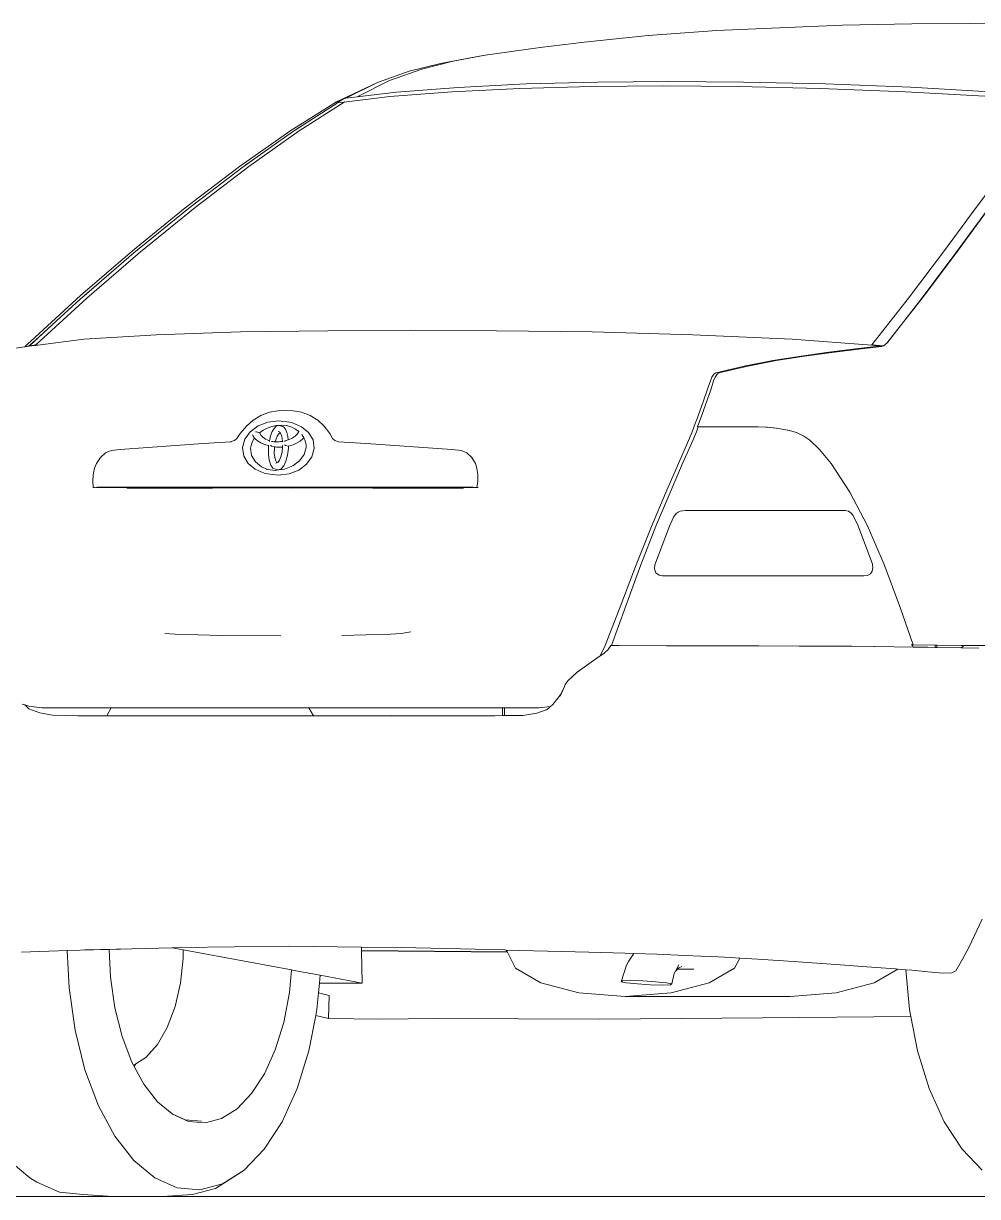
# Model space of a CAD drawing. Header units: inches. Extents: x 1944 to 3775, y -462 to 1299.
# Drawn here: x 2757.5 to 2806.6, y 1212.1 to 1272.4 of the extents above; entities that cross this region are included whole.
import ezdxf

# ---------------------------------------------------------------- set-up
doc = ezdxf.new("R2010")
doc.units = ezdxf.units.IN
doc.header["$MEASUREMENT"] = 0
doc.layers.add('CAR', color=173, linetype='Continuous', lineweight=13)

# ---------------------------------------------------------------- blocks, each defined once
blk = doc.blocks.new('A$C50574290')
at = {"layer": 'CAR'}
for p, q in [((41.081, 60.272), (44.079, 60.292)), ((47.67, 60.23), (44.079, 60.292)), ((27.518, 59.665), (31.053, 59.924)), ((31.053, 59.924), (34.677, 60.091)), ((34.677, 60.091), (37.513, 60.212)), ((37.513, 60.212), (41.081, 60.272)), ((21.972, 59.065), (24.242, 59.33)), ((24.242, 59.33), (27.518, 59.665)), ((18.484, 58.546), (16.852, 58.236)), ((17.503, 58.347), (19.142, 58.661)), ((18.484, 58.546), (19.142, 58.661)), ((19.142, 58.661), (21.972, 59.065)), ((14.229, 57.356), (15.884, 57.946)), ((16.852, 58.236), (15.247, 57.843)), ((15.884, 57.946), (17.503, 58.347)), ((12.562, 56.515), (14.229, 57.356)), ((15.247, 57.843), (13.605, 57.262)), ((21.256, 57.182), (24.917, 57.282)), ((24.917, 57.282), (28.581, 57.314)), ((28.581, 57.314), (32.43, 57.282)), ((32.43, 57.282), (36.634, 57.182)), ((13.605, 57.262), (11.503, 56.261)), ((13.605, 57.262), (11.982, 56.445)), ((12.562, 56.515), (14.588, 56.762)), ((17.431, 56.781), (14.244, 56.534)), ((14.588, 56.762), (17.76, 57.009)), ((20.937, 56.953), (17.431, 56.781)), ((17.76, 57.009), (21.256, 57.182)), ((24.609, 57.053), (20.937, 56.953)), ((28.295, 57.085), (24.609, 57.053)), ((32.164, 57.053), (28.295, 57.085)), ((36.375, 56.953), (32.164, 57.053)), ((40.758, 56.781), (36.375, 56.953)), ((36.634, 57.182), (41.01, 57.01)), ((45.143, 56.534), (40.758, 56.781)), ((41.01, 57.01), (45.38, 56.762)), ((11.503, 56.261), (9.151, 54.789)), ((11.906, 56.251), (9.591, 54.771)), ((10.313, 55.406), (11.535, 56.189)), ((11.902, 56.435), (11.528, 56.205)), ((11.891, 56.249), (11.528, 56.205)), ((11.528, 56.205), (11.535, 56.189)), ((11.535, 56.189), (11.538, 56.19)), ((11.902, 56.435), (11.982, 56.445)), ((14.244, 56.534), (11.906, 56.251)), ((11.906, 56.251), (11.933, 56.268)), ((11.911, 56.266), (11.933, 56.269)), ((11.933, 56.269), (11.933, 56.268)), ((11.982, 56.445), (12.562, 56.515)), ((9.382, 54.81), (10.313, 55.406)), ((9.382, 54.81), (9.499, 54.893)), ((9.499, 54.893), (10.313, 55.406)), ((9.151, 54.789), (6.522, 52.943)), ((9.591, 54.771), (6.99, 52.935)), ((7.298, 53.345), (9.238, 54.718)), ((9.238, 54.718), (9.382, 54.81)), ((6.808, 52.998), (7.298, 53.345)), ((6.849, 53.029), (7.298, 53.345)), ((6.522, 52.943), (3.732, 50.815)), ((3.89, 50.782), (6.642, 52.88)), ((6.99, 52.935), (4.233, 50.838)), ((6.642, 52.88), (6.808, 52.998)), ((6.808, 52.998), (6.849, 53.029)), ((45.971, 52.935), (44.388, 50.838)), ((3.732, 50.815), (1.024, 48.607)), ((1.086, 48.503), (3.89, 50.782)), ((4.233, 50.838), (1.422, 48.561)), ((44.388, 50.838), (42.699, 48.561)), ((43.339, 48.503), (45.012, 50.782)), ((45.111, 50.884), (43.485, 48.664)), ((1.024, 48.607), (-1.65, 46.302)), ((1.422, 48.561), (-1.338, 46.181)), ((-0.84, 46.839), (1.086, 48.503)), ((42.699, 48.561), (40.909, 46.181)), ((41.561, 46.123), (43.339, 48.503)), ((43.485, 48.664), (41.754, 46.346)), ((-1.471, 46.294), (-0.84, 46.839)), ((-1.414, 46.346), (-0.84, 46.839)), ((-1.65, 46.302), (-4.212, 43.967)), ((-1.338, 46.181), (-3.945, 43.778)), ((-2.904, 44.983), (-1.669, 46.123)), ((-1.669, 46.123), (-1.471, 46.294)), ((-1.471, 46.294), (-1.414, 46.346)), ((40.909, 46.181), (39.024, 43.779)), ((39.821, 43.899), (41.561, 46.123)), ((41.754, 46.346), (39.918, 44.01)), ((-4.274, 43.721), (-2.904, 44.983)), ((-3.97, 44.01), (-2.904, 44.983)), ((-1.491, 44.065), (-3.848, 43.762)), ((2.257, 44.296), (-1.491, 44.065)), ((6.574, 44.435), (2.257, 44.296)), ((11.062, 44.503), (6.574, 44.435)), ((15.326, 44.521), (11.062, 44.503)), ((19.723, 44.503), (15.326, 44.521)), ((24.65, 44.435), (19.723, 44.503)), ((29.815, 44.296), (24.65, 44.435)), ((34.924, 44.065), (29.815, 44.296)), ((39.028, 43.757), (34.924, 44.065)), ((-6.348, 43.392), (-4.406, 43.685)), ((-5.339, 43.56), (-4.521, 43.679)), ((-4.521, 43.679), (-4.344, 43.837)), ((-4.521, 43.679), (-4.365, 43.702)), ((-4.168, 43.721), (-4.406, 43.685)), ((-4.406, 43.685), (-4.365, 43.702)), ((-4.365, 43.702), (-4.245, 43.769)), ((-4.212, 43.967), (-4.344, 43.837)), ((-3.945, 43.778), (-4.274, 43.721)), ((-4.245, 43.769), (-4.084, 43.905)), ((-3.965, 43.747), (-4.168, 43.721)), ((-4.084, 43.905), (-3.97, 44.01)), ((-3.943, 43.767), (-3.965, 43.747)), ((-3.94, 43.749), (-3.965, 43.747)), ((-3.943, 43.767), (-3.945, 43.778)), ((-3.94, 43.749), (-3.943, 43.767)), ((-3.848, 43.762), (-3.902, 43.755)), ((36.809, 43.392), (38.187, 43.561)), ((38.349, 43.56), (36.971, 43.389)), ((38.187, 43.561), (39.514, 43.721)), ((39.514, 43.695), (38.349, 43.56)), ((39.024, 43.779), (39.106, 43.772)), ((39.028, 43.757), (39.024, 43.779)), ((39.029, 43.749), (39.028, 43.757)), ((39.091, 43.753), (39.058, 43.755)), ((39.153, 43.748), (39.091, 43.753)), ((39.106, 43.772), (39.167, 43.766)), ((39.153, 43.748), (39.167, 43.766)), ((39.21, 43.744), (39.153, 43.748)), ((39.167, 43.766), (39.223, 43.761)), ((39.223, 43.761), (39.21, 43.744)), ((39.514, 43.721), (39.21, 43.744)), ((39.223, 43.761), (39.616, 43.727)), ((39.514, 43.695), (39.514, 43.721)), ((39.573, 43.702), (39.514, 43.695)), ((39.616, 43.727), (39.573, 43.702)), ((39.689, 43.769), (39.616, 43.727)), ((39.821, 43.899), (39.689, 43.769)), ((39.827, 43.905), (39.821, 43.899)), ((39.918, 44.01), (39.827, 43.905)), ((32.459, 42.686), (33.93, 42.968)), ((34.112, 42.965), (32.646, 42.685)), ((33.93, 42.968), (35.395, 43.2)), ((35.557, 43.196), (34.112, 42.965)), ((35.395, 43.2), (36.809, 43.392)), ((36.971, 43.389), (35.557, 43.196)), ((30.798, 42.109), (30.893, 42.261)), ((30.893, 42.261), (30.998, 42.341)), ((31.065, 42.262), (30.973, 42.117)), ((30.998, 42.341), (32.459, 42.686)), ((31.166, 42.341), (31.065, 42.262)), ((32.646, 42.685), (31.166, 42.341)), ((30.591, 41.548), (30.724, 41.933)), ((30.724, 41.933), (30.798, 42.109)), ((30.891, 41.928), (30.743, 41.461)), ((30.973, 42.117), (30.891, 41.928)), ((30.743, 41.461), (30.278, 40.168)), ((30.348, 40.85), (30.591, 41.548)), ((8.876, 40.402), (8.483, 40.383)), ((9.28, 40.383), (8.876, 40.402)), ((30.022, 39.941), (30.348, 40.85)), ((7.213, 39.899), (6.872, 39.595)), ((7.612, 40.143), (7.213, 39.899)), ((7.471, 39.61), (7.969, 39.806)), ((8.056, 40.312), (7.612, 40.143)), ((7.969, 39.806), (8.53, 39.876)), ((8.483, 40.383), (8.056, 40.312)), ((8.117, 40.324), (8.056, 40.312)), ((8.53, 39.876), (9.083, 39.806)), ((9.242, 39.765), (9.083, 39.806)), ((9.701, 40.312), (9.28, 40.383)), ((10.146, 40.143), (9.701, 40.312)), ((10.543, 39.899), (10.146, 40.143)), ((10.862, 39.595), (10.543, 39.899)), ((29.947, 39.729), (30.022, 39.941)), ((30.278, 40.168), (30.057, 39.56)), ((6.547, 39.225), (6.382, 38.964)), ((6.872, 39.595), (6.547, 39.225)), ((6.794, 38.931), (7.07, 39.311)), ((7.07, 39.311), (7.471, 39.61)), ((7.39, 39.296), (7.336, 39.308)), ((7.549, 39.255), (7.39, 39.296)), ((7.549, 39.255), (7.736, 39.385)), ((7.619, 39.133), (7.549, 39.255)), ((7.736, 39.385), (7.945, 39.491)), ((7.945, 39.491), (8.174, 39.572)), ((8.113, 39.096), (8.195, 39.315)), ((8.174, 39.572), (8.419, 39.622)), ((8.195, 39.315), (8.293, 39.483)), ((8.293, 39.483), (8.402, 39.592)), ((8.402, 39.592), (8.512, 39.629)), ((8.419, 39.622), (8.512, 39.629)), ((8.568, 39.301), (8.499, 39.325)), ((8.512, 39.629), (8.517, 39.63)), ((8.516, 39.19), (8.585, 39.26)), ((8.521, 39.629), (8.517, 39.63)), ((8.521, 39.629), (8.676, 39.64)), ((8.676, 39.59), (8.521, 39.629)), ((8.599, 39.265), (8.568, 39.301)), ((8.585, 39.26), (8.599, 39.265)), ((8.628, 39.232), (8.599, 39.265)), ((8.676, 39.123), (8.628, 39.232)), ((8.676, 39.64), (8.924, 39.623)), ((8.785, 39.552), (8.676, 39.59)), ((8.878, 39.444), (8.785, 39.552)), ((8.953, 39.277), (8.878, 39.444)), ((8.924, 39.623), (9.046, 39.598)), ((9.005, 39.061), (8.953, 39.277)), ((9.046, 39.598), (8.997, 39.615)), ((9.211, 39.539), (9.046, 39.598)), ((9.403, 39.437), (9.211, 39.539)), ((9.712, 39.569), (9.242, 39.765)), ((9.376, 39.08), (9.49, 39.191)), ((9.571, 39.313), (9.403, 39.437)), ((9.49, 39.191), (9.571, 39.313)), ((9.571, 39.313), (9.593, 39.327)), ((10.073, 39.27), (9.712, 39.569)), ((10.298, 38.891), (10.073, 39.27)), ((11.16, 39.225), (10.862, 39.595)), ((11.298, 38.964), (11.16, 39.225)), ((29.552, 38.741), (29.789, 39.312)), ((30.005, 39.304), (29.766, 38.738)), ((29.789, 39.312), (29.947, 39.729)), ((30.098, 39.56), (30.005, 39.304)), ((30.057, 39.56), (30.098, 39.56)), ((30.098, 39.56), (31.779, 39.56)), ((31.779, 39.56), (33.137, 39.555)), ((33.137, 39.555), (33.18, 39.552)), ((33.566, 39.538), (33.18, 39.552)), ((33.566, 39.538), (33.615, 39.535)), ((34.099, 39.486), (33.615, 39.535)), ((33.615, 39.535), (33.642, 39.535)), ((33.642, 39.535), (34.126, 39.486)), ((34.711, 39.386), (34.099, 39.486)), ((34.126, 39.486), (34.692, 39.393)), ((34.692, 39.393), (34.711, 39.386)), ((34.692, 39.393), (34.799, 39.376)), ((34.772, 39.376), (34.711, 39.386)), ((35.031, 39.298), (34.772, 39.376)), ((34.799, 39.376), (35.145, 39.272)), ((35.145, 39.272), (35.533, 39.087)), ((4.648, 38.702), (0.379, 38.39)), ((6.065, 38.793), (4.648, 38.702)), ((6.094, 38.803), (6.065, 38.793)), ((6.258, 38.858), (6.094, 38.803)), ((6.382, 38.964), (6.258, 38.858)), ((6.674, 38.495), (6.794, 38.931)), ((7.092, 38.462), (7.111, 38.593)), ((7.111, 38.593), (7.148, 38.72)), ((7.148, 38.72), (7.203, 38.841)), ((7.197, 39.107), (7.183, 39.157)), ((7.292, 38.982), (7.197, 39.107)), ((7.203, 38.841), (7.273, 38.957)), ((7.273, 38.957), (7.292, 38.982)), ((7.303, 38.969), (7.292, 38.982)), ((7.441, 38.846), (7.303, 38.969)), ((7.608, 38.742), (7.441, 38.846)), ((7.801, 38.658), (7.608, 38.742)), ((7.723, 39.024), (7.619, 39.133)), ((7.859, 38.93), (7.723, 39.024)), ((8.017, 38.598), (7.801, 38.658)), ((8.023, 38.853), (7.859, 38.93)), ((8.006, 38.506), (8.017, 38.598)), ((8.017, 38.598), (8.03, 38.626)), ((8.052, 38.844), (8.023, 38.853)), ((8.05, 38.837), (8.052, 38.844)), ((8.05, 38.837), (8.052, 38.803)), ((8.052, 38.844), (8.113, 39.096)), ((8.159, 38.574), (8.12, 38.612)), ((8.194, 38.806), (8.144, 38.784)), ((8.194, 38.806), (8.242, 38.8)), ((8.242, 38.8), (8.29, 38.796)), ((8.29, 38.796), (8.34, 38.792)), ((8.34, 38.792), (8.359, 38.791)), ((8.359, 38.791), (8.397, 38.937)), ((8.359, 38.791), (8.39, 38.79)), ((8.39, 38.79), (8.441, 38.789)), ((8.397, 38.937), (8.452, 39.08)), ((8.441, 38.789), (8.501, 38.79)), ((8.452, 39.08), (8.516, 39.19)), ((8.501, 38.79), (8.56, 38.793)), ((8.56, 38.793), (8.619, 38.799)), ((8.619, 38.799), (8.676, 38.806)), ((8.712, 38.982), (8.676, 39.123)), ((8.676, 38.806), (8.733, 38.814)), ((8.733, 38.814), (8.712, 38.982)), ((8.748, 38.792), (8.733, 38.814)), ((8.737, 38.577), (8.748, 38.616)), ((8.876, 38.609), (8.835, 38.637)), ((8.874, 38.845), (8.836, 38.81)), ((8.874, 38.845), (9.024, 38.892)), ((9.036, 38.569), (8.876, 38.609)), ((9.024, 38.892), (9.005, 39.061)), ((9.024, 38.892), (9.064, 38.905)), ((9.036, 38.569), (9.256, 38.632)), ((9.064, 38.905), (9.233, 38.984)), ((9.233, 38.984), (9.376, 39.08)), ((9.256, 38.632), (9.456, 38.719)), ((9.456, 38.719), (9.632, 38.826)), ((9.632, 38.826), (9.782, 38.95)), ((9.73, 39.18), (9.742, 39.129)), ((9.817, 39.016), (9.742, 39.129)), ((9.782, 38.95), (9.825, 39)), ((9.825, 39), (9.817, 39.016)), ((9.876, 38.897), (9.825, 39)), ((9.917, 38.771), (9.876, 38.897)), ((9.939, 38.639), (9.917, 38.771)), ((9.941, 38.502), (9.939, 38.639)), ((10.358, 38.454), (10.298, 38.891)), ((11.412, 38.858), (11.298, 38.964)), ((11.6, 38.793), (11.412, 38.858)), ((13.023, 38.702), (11.6, 38.793)), ((17.426, 38.39), (13.023, 38.702)), ((29.081, 37.672), (29.552, 38.741)), ((29.766, 38.738), (29.297, 37.671)), ((35.533, 39.087), (35.843, 38.871)), ((35.843, 38.871), (36.335, 38.398)), ((-0.625, 37.988), (-0.829, 37.672)), ((-0.363, 38.223), (-0.625, 37.988)), ((-0.075, 38.345), (-0.363, 38.223)), ((0.379, 38.39), (-0.075, 38.345)), ((-0.015, 38.354), (-0.075, 38.345)), ((6.734, 38.058), (6.674, 38.495)), ((6.958, 37.679), (6.734, 38.058)), ((7.143, 38.089), (7.092, 38.462)), ((7.335, 37.766), (7.143, 38.089)), ((8.004, 38.15), (8.006, 38.506)), ((8.045, 37.841), (8.004, 38.15)), ((8.318, 38.533), (8.159, 38.574)), ((8.308, 38.211), (8.311, 38.469)), ((8.334, 37.987), (8.308, 38.211)), ((8.311, 38.469), (8.318, 38.533)), ((8.318, 38.533), (8.37, 38.527)), ((8.386, 37.81), (8.334, 37.987)), ((8.37, 38.527), (8.422, 38.521)), ((8.422, 38.521), (8.475, 38.517)), ((8.475, 38.517), (8.529, 38.514)), ((8.529, 38.514), (8.584, 38.513)), ((8.571, 37.851), (8.646, 38.027)), ((8.584, 38.513), (8.647, 38.514)), ((8.646, 38.027), (8.703, 38.251)), ((8.647, 38.514), (8.711, 38.517)), ((8.703, 38.251), (8.735, 38.509)), ((8.711, 38.517), (8.735, 38.519)), ((8.735, 38.519), (8.737, 38.577)), ((8.735, 38.509), (8.735, 38.519)), ((8.904, 37.801), (8.987, 38.11)), ((8.987, 38.11), (9.033, 38.465)), ((9.033, 38.465), (9.036, 38.569)), ((9.603, 37.806), (9.839, 38.13)), ((9.839, 38.13), (9.941, 38.502)), ((9.962, 37.639), (10.238, 38.018)), ((10.238, 38.018), (10.358, 38.454)), ((17.909, 38.345), (17.426, 38.39)), ((18.205, 38.223), (17.909, 38.345)), ((18.46, 37.988), (18.205, 38.223)), ((18.643, 37.672), (18.46, 37.988)), ((36.335, 38.398), (36.926, 37.682)), ((-0.927, 37.435), (-0.998, 37.087)), ((-0.829, 37.672), (-0.927, 37.435)), ((7.32, 37.38), (6.958, 37.679)), ((7.643, 37.511), (7.335, 37.766)), ((7.974, 37.372), (7.643, 37.511)), ((7.885, 37.384), (7.974, 37.372)), ((8.122, 37.598), (8.045, 37.841)), ((8.23, 37.438), (8.122, 37.598)), ((8.364, 37.381), (8.23, 37.438)), ((8.512, 37.343), (8.364, 37.381)), ((8.443, 37.718), (8.386, 37.81)), ((8.388, 37.693), (8.443, 37.718)), ((8.443, 37.718), (8.483, 37.735)), ((8.483, 37.735), (8.571, 37.851)), ((8.537, 37.346), (8.664, 37.398)), ((8.537, 37.346), (8.836, 37.384)), ((8.664, 37.398), (8.794, 37.558)), ((8.794, 37.558), (8.904, 37.801)), ((8.836, 37.384), (9.26, 37.551)), ((9.26, 37.551), (9.603, 37.806)), ((9.56, 37.34), (9.962, 37.639)), ((18.726, 37.435), (18.643, 37.672)), ((18.774, 37.087), (18.726, 37.435)), ((28.427, 36.184), (29.081, 37.672)), ((29.297, 37.671), (28.653, 36.181)), ((36.926, 37.682), (37.887, 36.202)), ((-0.998, 37.087), (-1.029, 36.763)), ((7.79, 37.184), (7.32, 37.38)), ((7.949, 37.144), (7.79, 37.184)), ((7.949, 37.144), (8.501, 37.073)), ((7.974, 37.372), (8.357, 37.324)), ((8.357, 37.324), (8.512, 37.343)), ((8.501, 37.073), (9.063, 37.144)), ((8.512, 37.343), (8.537, 37.346)), ((9.063, 37.144), (9.56, 37.34)), ((18.778, 36.763), (18.774, 37.087)), ((-1.029, 36.763), (-1.003, 36.44)), ((-1.003, 36.44), (-0.805, 36.46)), ((-1.003, 36.44), (-0.94, 36.438)), ((-0.874, 36.44), (-0.759, 36.44)), ((18.402, 36.46), (-0.805, 36.46)), ((-0.759, 36.44), (-0.386, 36.44)), ((-0.386, 36.44), (-0.352, 36.44)), ((18.531, 36.44), (-0.352, 36.44)), ((5.128, 36.416), (0.723, 36.416)), ((5.128, 36.416), (6.775, 36.42)), ((6.775, 36.42), (9.209, 36.416)), ((9.209, 36.416), (11.677, 36.42)), ((11.677, 36.42), (13.365, 36.416)), ((13.365, 36.416), (18.032, 36.416)), ((18.402, 36.46), (18.515, 36.452)), ((18.515, 36.452), (18.526, 36.453)), ((18.526, 36.453), (18.722, 36.44)), ((18.531, 36.44), (18.722, 36.44)), ((18.722, 36.44), (18.778, 36.763)), ((18.783, 36.438), (18.722, 36.44)), ((18.762, 36.44), (18.722, 36.44)), ((18.762, 36.44), (18.795, 36.44)), ((27.7, 34.441), (28.427, 36.184)), ((28.653, 36.181), (27.928, 34.447)), ((37.887, 36.202), (38.795, 34.471)), ((28.963, 35.106), (28.835, 34.92)), ((29.063, 35.17), (28.963, 35.106)), ((29.168, 35.218), (29.063, 35.17)), ((29.448, 35.26), (29.168, 35.218)), ((29.448, 35.26), (37.668, 35.26)), ((37.821, 35.231), (37.668, 35.26)), ((37.959, 35.128), (37.821, 35.231)), ((38.057, 35.005), (37.959, 35.128)), ((38.327, 34.475), (38.057, 35.005)), ((26.908, 32.472), (27.7, 34.441)), ((27.928, 34.447), (27.14, 32.47)), ((28.625, 34.45), (27.873, 32.473)), ((28.835, 34.92), (28.625, 34.45)), ((39.058, 32.494), (38.327, 34.475)), ((38.795, 34.471), (39.659, 32.489)), ((26.121, 30.394), (26.908, 32.472)), ((26.368, 30.315), (27.14, 32.47)), ((27.873, 32.473), (27.85, 32.265)), ((27.85, 32.265), (27.917, 32.061)), ((27.917, 32.061), (28.087, 31.932)), ((38.793, 31.911), (38.948, 31.997)), ((38.948, 31.997), (39.046, 32.137)), ((39.046, 32.137), (39.081, 32.312)), ((39.081, 32.312), (39.058, 32.494)), ((39.659, 32.489), (40.454, 30.324)), ((28.087, 31.932), (28.266, 31.9)), ((28.266, 31.9), (38.62, 31.9)), ((38.62, 31.9), (38.793, 31.911)), ((25.322, 28.321), (26.121, 30.394)), ((26.368, 30.315), (25.635, 28.314)), ((40.454, 30.324), (41.141, 28.354)), ((14.829, 28.933), (15.325, 29.028)), ((2.68, 28.933), (3.205, 28.9)), ((3.205, 28.9), (5.569, 28.839)), ((5.569, 28.839), (8.647, 28.82)), ((11.783, 28.839), (14.278, 28.9)), ((14.278, 28.9), (14.829, 28.933)), ((41.045, 28.353), (41.104, 28.354)), ((41.142, 28.244), (41.104, 28.354)), ((41.104, 28.354), (41.141, 28.354)), ((41.141, 28.354), (42.277, 28.34)), ((42.277, 28.34), (42.273, 28.225)), ((42.277, 28.34), (42.361, 28.339)), ((42.356, 28.224), (42.361, 28.339)), ((42.361, 28.339), (43.608, 28.324)), ((25.056, 27.786), (24.59, 27.462)), ((25.056, 27.786), (25.322, 28.321)), ((25.246, 27.919), (25.056, 27.786)), ((25.475, 28.119), (25.246, 27.919)), ((25.61, 28.314), (25.475, 28.119)), ((25.635, 28.314), (25.61, 28.314)), ((25.638, 28.315), (25.635, 28.314)), ((25.638, 28.315), (26.016, 28.315)), ((28.473, 28.31), (26.016, 28.315)), ((32.12, 28.3), (28.473, 28.31)), ((32.12, 28.3), (32.208, 28.3)), ((32.544, 28.3), (32.208, 28.3)), ((33.033, 28.298), (32.544, 28.3)), ((33.221, 28.297), (33.033, 28.298)), ((35.29, 28.291), (33.221, 28.297)), ((35.29, 28.291), (35.317, 28.292)), ((35.539, 28.291), (35.317, 28.292)), ((35.543, 28.291), (35.539, 28.291)), ((35.543, 28.291), (36.564, 28.289)), ((36.564, 28.289), (36.604, 28.288)), ((36.604, 28.288), (36.631, 28.289)), ((37.919, 28.283), (36.631, 28.289)), ((37.919, 28.283), (37.96, 28.283)), ((37.96, 28.283), (37.987, 28.283)), ((39.146, 28.275), (37.987, 28.283)), ((39.146, 28.275), (39.174, 28.275)), ((41.142, 28.244), (39.174, 28.275)), ((41.896, 28.232), (41.142, 28.244)), ((42.273, 28.225), (41.896, 28.232)), ((42.356, 28.224), (42.273, 28.225)), ((43.621, 28.201), (42.356, 28.224)), ((43.608, 28.324), (43.767, 28.324)), ((43.621, 28.201), (43.767, 28.324)), ((44.526, 28.185), (43.621, 28.201)), ((50.106, 28.32), (43.767, 28.324)), ((24.59, 27.462), (23.874, 26.953)), ((23.639, 26.735), (23.407, 26.521)), ((23.874, 26.953), (23.639, 26.735)), ((23.224, 26.216), (22.999, 25.722)), ((23.224, 26.216), (23.007, 25.776)), ((23.267, 26.313), (23.224, 26.216)), ((23.407, 26.521), (23.267, 26.313)), ((23.007, 25.776), (22.631, 25.296)), ((-4.651, 25.306), (-4.524, 25.268)), ((-4.305, 25.072), (-4.524, 25.268)), ((-4.524, 25.268), (-4.307, 25.203)), ((-4.307, 25.203), (-3.635, 25.121)), ((-3.749, 24.856), (-4.305, 25.072)), ((-3.101, 24.736), (-3.749, 24.856)), ((-0.082, 25.121), (-3.635, 25.121)), ((-1.8, 24.713), (-3.101, 24.736)), ((-0.082, 25.121), (-0.309, 24.71)), ((10.086, 25.121), (-0.082, 25.121)), ((10.329, 24.703), (10.086, 25.121)), ((10.086, 25.121), (20.041, 25.121)), ((20.041, 25.121), (20.033, 24.718)), ((20.134, 24.72), (20.033, 24.718)), ((20.041, 25.121), (20.138, 25.121)), ((20.134, 24.72), (20.138, 25.121)), ((21.083, 24.732), (20.134, 24.72)), ((21.899, 25.121), (20.138, 25.121)), ((21.801, 24.852), (21.083, 24.732)), ((22.326, 25.041), (21.801, 24.852)), ((21.899, 25.121), (22.499, 25.186)), ((22.326, 25.041), (22.267, 24.992)), ((22.499, 25.186), (22.326, 25.041)), ((22.631, 25.296), (22.499, 25.186)), ((-0.309, 24.71), (-1.8, 24.713)), ((3.276, 24.703), (-0.309, 24.71)), ((3.276, 24.703), (10.329, 24.703)), ((16.422, 24.703), (10.329, 24.703)), ((16.422, 24.703), (14.311, 24.696)), ((19.651, 24.713), (16.422, 24.703)), ((20.033, 24.718), (19.651, 24.713)), ((44.023, 12.841), (44.691, 14.262)), ((-2.333, 12.638), (-0.981, 12.682)), ((-1.432, 12.673), (0.984, 12.735)), ((-0.981, 12.682), (-0.36, 12.699)), ((-0.36, 12.699), (-0.175, 12.704)), ((-0.175, 12.704), (0.984, 12.735)), ((-0.175, 12.704), (-0.108, 11.282)), ((0.984, 12.735), (3.05, 12.788)), ((3.05, 12.788), (3.46, 12.798)), ((3.624, 12.681), (3.05, 12.788)), ((3.46, 12.798), (9.047, 12.864)), ((3.624, 12.681), (3.624, 12.258)), ((9.198, 11.647), (3.624, 12.681)), ((9.047, 12.864), (12.782, 12.821)), ((12.782, 12.821), (14.824, 12.798)), ((12.787, 12.639), (12.782, 12.821)), ((14.824, 12.798), (20.164, 12.673)), ((20.164, 12.673), (20.23, 12.671)), ((20.23, 12.671), (24.479, 12.562)), ((20.23, 12.671), (20.282, 12.571)), ((43.685, 12.205), (44.023, 12.841)), ((-4.695, 12.562), (-2.333, 12.638)), ((-2.245, 10.734), (-2.333, 12.638)), ((3.624, 12.258), (3.482, 10.968)), ((12.787, 12.63), (12.787, 12.639)), ((20.282, 12.571), (12.787, 12.639)), ((12.831, 10.973), (12.787, 12.63)), ((20.287, 12.561), (12.787, 12.63)), ((20.282, 12.571), (20.287, 12.561)), ((20.287, 12.561), (20.706, 11.746)), ((24.479, 12.562), (26.335, 12.509)), ((26.335, 12.509), (26.786, 12.493)), ((26.417, 11.9), (26.522, 12.085)), ((26.786, 12.493), (26.522, 12.085)), ((26.786, 12.493), (27.964, 12.453)), ((27.964, 12.453), (29.42, 12.394)), ((29.42, 12.394), (30.232, 12.358)), ((30.232, 12.358), (30.802, 12.332)), ((31.775, 12.287), (30.802, 12.332)), ((31.775, 12.287), (32.232, 12.26)), ((31.968, 11.746), (32.232, 12.26)), ((32.232, 12.26), (33.156, 12.207)), ((33.156, 12.207), (34.49, 12.113)), ((34.49, 12.113), (35.472, 12.041)), ((43.349, 11.595), (43.685, 12.205)), ((9.089, 10.483), (9.198, 11.647)), ((9.414, 11.607), (9.198, 11.647)), ((10.66, 11.376), (9.414, 11.607)), ((20.706, 11.746), (22.016, 10.983)), ((26.417, 11.9), (26.137, 11.043)), ((28.869, 11.464), (28.745, 10.928)), ((28.869, 11.464), (28.93, 11.579)), ((28.877, 11.499), (28.869, 11.464)), ((28.93, 11.579), (29.108, 11.913)), ((29.026, 11.68), (28.93, 11.579)), ((29.104, 11.762), (29.026, 11.68)), ((29.026, 11.68), (29.871, 11.68)), ((29.252, 11.817), (29.104, 11.762)), ((30.658, 10.983), (31.968, 11.746)), ((35.472, 12.041), (37.179, 11.924)), ((37.179, 11.924), (38.761, 11.812)), ((38.761, 11.812), (40.235, 11.699)), ((39.139, 10.983), (40.351, 11.689)), ((40.235, 11.699), (40.351, 11.689)), ((40.351, 11.689), (40.768, 11.654)), ((40.768, 11.654), (40.959, 9.62)), ((40.768, 11.654), (41.08, 11.628)), ((41.08, 11.628), (41.894, 11.554)), ((41.894, 11.554), (42.679, 11.475)), ((42.679, 11.475), (43.141, 11.503)), ((43.141, 11.503), (43.349, 11.595)), ((-0.108, 11.282), (0.117, 9.704)), ((3.482, 10.968), (3.204, 9.763)), ((10.622, 10.973), (10.574, 10.463)), ((10.66, 11.376), (10.622, 10.973)), ((10.622, 10.973), (12.831, 10.973)), ((12.831, 10.973), (10.66, 11.376)), ((22.016, 10.983), (23.958, 10.469)), ((26.137, 11.043), (26.209, 11.084)), ((26.413, 10.986), (26.137, 11.043)), ((26.209, 11.084), (26.614, 11.1)), ((26.971, 10.928), (26.413, 10.986)), ((26.614, 11.1), (27.245, 11.084)), ((27.636, 10.887), (26.971, 10.928)), ((27.245, 11.084), (27.91, 11.043)), ((28.267, 10.871), (27.636, 10.887)), ((27.91, 11.043), (28.468, 10.986)), ((28.673, 10.887), (28.267, 10.871)), ((28.468, 10.986), (28.745, 10.928)), ((28.745, 10.928), (28.673, 10.887)), ((28.716, 10.469), (30.658, 10.983)), ((37.197, 10.469), (39.139, 10.983)), ((-1.933, 8.548), (-2.245, 10.734)), ((8.791, 8.95), (9.089, 10.483)), ((10.574, 10.463), (10.495, 9.62)), ((11.132, 10.332), (10.574, 10.463)), ((11.095, 9.143), (11.132, 10.332)), ((23.958, 10.469), (26.337, 10.28)), ((26.337, 10.28), (28.716, 10.469)), ((26.337, 10.28), (34.818, 10.28)), ((34.818, 10.28), (37.197, 10.469)), ((0.117, 9.704), (0.484, 8.229)), ((3.204, 9.763), (2.803, 8.696)), ((10.434, 9.306), (10.083, 7.497)), ((10.495, 9.62), (10.434, 9.306)), ((11.095, 9.143), (10.434, 9.306)), ((13.685, 9.123), (11.095, 9.143)), ((16.699, 9.145), (13.685, 9.123)), ((20.857, 9.131), (16.699, 9.145)), ((25.035, 9.123), (20.857, 9.131)), ((33.401, 9.18), (25.035, 9.123)), ((41.03, 9.253), (33.401, 9.18)), ((40.959, 9.62), (41.03, 9.253)), ((41.03, 9.253), (41.371, 7.497)), ((-1.424, 6.505), (-1.933, 8.548)), ((2.803, 8.696), (2.296, 7.813)), ((8.357, 7.545), (8.791, 8.95)), ((0.484, 8.229), (0.982, 6.905)), ((2.296, 7.813), (1.706, 7.153)), ((7.8, 6.312), (8.357, 7.545)), ((10.083, 7.497), (9.481, 5.551)), ((41.371, 7.497), (41.972, 5.551)), ((0.982, 6.905), (1.065, 6.751)), ((1.186, 6.827), (1.065, 6.751)), ((1.065, 6.751), (1.104, 6.678)), ((1.104, 6.678), (1.186, 6.827)), ((1.104, 6.678), (1.593, 5.774)), ((1.706, 7.153), (1.186, 6.827)), ((-0.735, 4.67), (-1.424, 6.505)), ((7.138, 5.292), (7.8, 6.312)), ((1.593, 5.774), (2.3, 4.872)), ((9.481, 5.551), (8.71, 3.844)), ((41.972, 5.551), (42.744, 3.844)), ((2.3, 4.872), (3.056, 4.247)), ((6.393, 4.516), (7.138, 5.292)), ((0.112, 3.102), (-0.735, 4.67)), ((3.729, 3.95), (3.056, 4.247)), ((3.056, 4.247), (3.078, 4.228)), ((3.078, 4.228), (3.903, 3.864)), ((5.588, 4.01), (6.393, 4.516)), ((4.567, 3.877), (3.729, 3.95)), ((3.903, 3.864), (4.749, 3.791)), ((4.749, 3.791), (5.588, 4.01)), ((8.71, 3.844), (7.793, 2.431)), ((42.744, 3.844), (43.661, 2.431)), ((1.09, 1.853), (0.112, 3.102)), ((7.793, 2.431), (6.76, 1.357)), ((43.661, 2.431), (44.693, 1.357)), ((-5.33, 1.853), (-4.252, 0.961)), ((2.168, 0.961), (1.09, 1.853)), ((6.76, 1.357), (5.645, 0.657)), ((6.418, 1.136), (6.76, 1.357)), ((-4.252, 0.961), (-3.9, 0.732)), ((-2.735, 0.217), (-3.9, 0.732)), ((3.312, 0.456), (2.168, 0.961)), ((5.645, 0.657), (4.483, 0.353)), ((5.282, 0.422), (6.418, 1.136)), ((-1.541, 0.113), (-2.735, 0.217)), ((-1.541, 0.113), (0, 0)), ((0, 0), (2.562, 0)), ((2.562, 0), (4.098, 0.113)), ((4.483, 0.353), (3.312, 0.456)), ((4.098, 0.113), (5.282, 0.422))]:
    blk.add_line(p, q, dxfattribs=at)

msp = doc.modelspace()

# ---------------------------------------------------------------- linework, layer by layer
at = {"layer": 'CAR'}
msp.add_line((2001.69, 1212.071), (3554.696, 1212.071), dxfattribs=at)

# ---------------------------------------------------------------- block references
msp.add_blockref('A$C50574290', (2762.117, 1212.071), dxfattribs=at)

doc.saveas('drawing.dxf')
